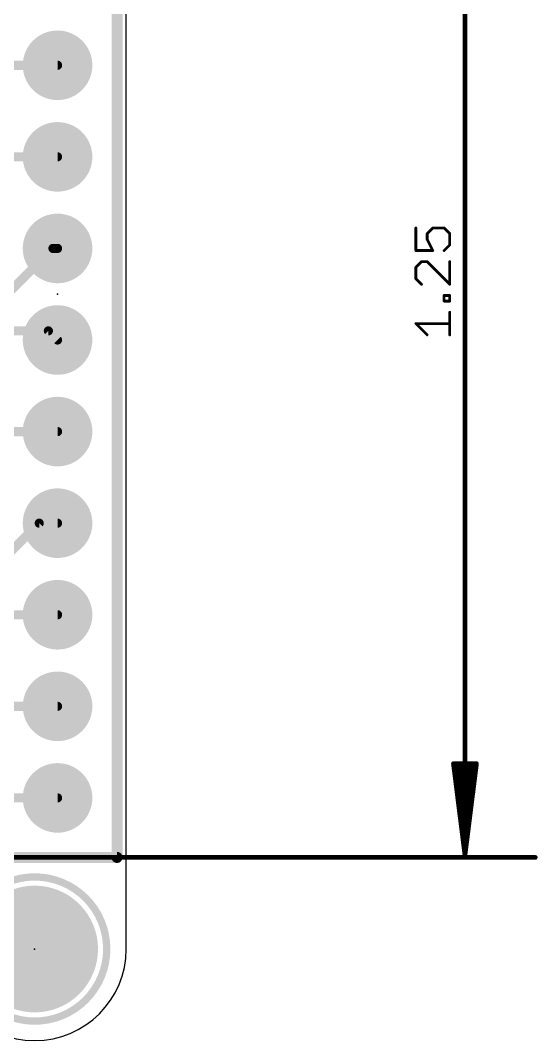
# Model space of a CAD drawing. Extents: x -9.9 to 50.1, y -10.4 to 42.4.
# Drawn here: x 35.8 to 50.15, y -5.08 to 23.22 of the extents above; entities that cross this region are included whole.
import ezdxf

# ---------------------------------------------------------------- set-up
doc = ezdxf.new("R2010")
doc.units = 0
for name, color, linetype in [('1', 12, 'CONTINUOUS'), ('16', 5, 'CONTINUOUS'), ('17', 110, 'CONTINUOUS'), ('20', 53, 'CONTINUOUS'), ('21', 40, 'CONTINUOUS'), ('23', 53, 'CONTINUOUS'), ('47', 253, 'CONTINUOUS'), ('51', 253, 'CONTINUOUS')]:
    doc.layers.add(name, color=color, linetype=linetype)

# ---------------------------------------------------------------- blocks, each defined once
blk = doc.blocks.new('RECT')
blk.add_solid([(-0.5, -0.5), (0.5, -0.5), (-0.5, 0.5), (0.5, 0.5)])
blk = doc.blocks.new('ROUNDP')
at = {"const_width": 0.5}
blk.add_lwpolyline([(0, -0.25, 1), (0, 0.25, 1), (0, -0.25)], format="xyb", dxfattribs=at)

msp = doc.modelspace()

# ---------------------------------------------------------------- linework, layer by layer
at = {"layer": '1'}
for points, const_width in [([(38.481, 31.75), (38.481, 0)], 0.3048), ([(34.798, 21.971), (36.83, 21.971)], 0.254), ([(32.512, 14.605), (36.576, 14.605)], 0.254), ([(36.576, 14.605), (36.83, 14.351)], 0.254), ([(34.163, 11.811), (36.83, 11.811)], 0.254), ([(33.87, 6.731), (36.83, 6.731)], 0.254), ([(38.481, 0), (-5.08, 0)], 0.3048)]:
    msp.add_lwpolyline(points, dxfattribs=dict(at, const_width=const_width))
for points, const_width in [([(36.83, 21.9075, 1), (36.83, 22.0345)], 0.127), ([(36.6209, 14.6499, 1), (36.5311, 14.5601)], 0.127), ([(36.576, 14.5415, 1), (36.576, 14.6685)], 0.127), ([(36.7851, 14.3061, 1), (36.8749, 14.3959)], 0.127), ([(36.83, 11.7475, 1), (36.83, 11.8745)], 0.127), ([(36.83, 6.6675, 1), (36.83, 6.7945)], 0.127), ([(38.4048, 0, 1), (38.5572, 0)], 0.1524), ([(38.481, -0.0762, 1), (38.481, 0.0762)], 0.1524)]:
    msp.add_lwpolyline(points, format="xyb", dxfattribs=dict(at, const_width=const_width))
at = {"layer": '16'}
for points, const_width in [([(38.481, 31.75), (38.481, 0)], 0.3048), ([(33.401, 19.431), (36.83, 19.431)], 0.254), ([(36.703, 16.891), (32.004, 12.192)], 0.254), ([(36.703, 16.891), (36.83, 16.891)], 0.254), ([(34.29, 11.811), (36.83, 11.811)], 0.254), ([(35.052, 8.001), (36.322, 9.271)], 0.254), ([(36.322, 9.271), (36.83, 9.271)], 0.254), ([(26.543, 4.191), (36.83, 4.191)], 0.254), ([(24.003, 1.651), (36.83, 1.651)], 0.254), ([(38.481, 0), (-5.08, 0)], 0.3048)]:
    msp.add_lwpolyline(points, dxfattribs=dict(at, const_width=const_width))
for points, const_width in [([(36.83, 19.3675, 1), (36.83, 19.4945)], 0.127), ([(36.703, 16.9545, 1), (36.703, 16.8275)], 0.127), ([(36.7479, 16.8461, 1), (36.6581, 16.9359)], 0.127), ([(36.83, 16.8275, 1), (36.83, 16.9545)], 0.127), ([(36.83, 11.7475, 1), (36.83, 11.8745)], 0.127), ([(36.322, 9.3345, 1), (36.322, 9.2075)], 0.127), ([(36.3669, 9.2261, 1), (36.2771, 9.3159)], 0.127), ([(36.83, 9.2075, 1), (36.83, 9.3345)], 0.127), ([(36.83, 4.1275, 1), (36.83, 4.2545)], 0.127), ([(36.83, 1.5875, 1), (36.83, 1.7145)], 0.127), ([(38.4048, 0, 1), (38.5572, 0)], 0.1524), ([(38.481, -0.0762, 1), (38.481, 0.0762)], 0.1524)]:
    msp.add_lwpolyline(points, format="xyb", dxfattribs=dict(at, const_width=const_width))
at = {"layer": '20'}
msp.add_line((38.735, -2.54), (38.735, 34.29), dxfattribs=at)
for start, end in [(180, 270), (270, 0)]:
    msp.add_arc((36.195, -2.54), 2.54, start, end, dxfattribs=at)
at = {"layer": '21', "const_width": 0.2032}
msp.add_lwpolyline([(36.195, -4.54, 1), (36.195, -0.54, 1), (36.195, -4.54)], format="xyb", dxfattribs=at)
at = {"layer": '23'}
for p in [(36.83, 15.621), (36.195, -2.54)]:
    msp.add_point(p, dxfattribs=at)
at = {"layer": '47'}
for points, const_width in [([(48.133, 0.065), (48.133, 31.685)], 0.13), ([(46.7703, 17.4598), (46.7703, 16.8327)], 0.0762), ([(47.0838, 17.303), (47.2406, 17.4598)], 0.0762), ([(47.0838, 17.1462), (47.0838, 17.303)], 0.0762), ([(47.2406, 17.4598), (47.5541, 17.4598)], 0.0762), ([(47.5541, 17.4598), (47.7109, 17.303)], 0.0762), ([(47.7109, 17.303), (47.7109, 16.9895)], 0.0762), ([(47.2406, 16.8327), (47.0838, 17.1462)], 0.0762), ([(47.7109, 16.9895), (47.5541, 16.8327)], 0.0762), ([(46.7703, 16.8327), (47.2406, 16.8327)], 0.0762), ([(46.9271, 16.5242), (46.7703, 16.3675)], 0.0762), ([(47.0838, 16.5242), (46.9271, 16.5242)], 0.0762), ([(47.7109, 15.8972), (47.0838, 16.5242)], 0.0762), ([(47.7109, 16.5242), (47.7109, 15.8972)], 0.0762), ([(46.7703, 16.3675), (46.7703, 16.0539)], 0.0762), ([(46.7703, 16.0539), (46.9271, 15.8972)], 0.0762), ([(47.5541, 15.4294), (47.5541, 15.5862)], 0.0762), ([(47.5541, 15.5862), (47.7109, 15.5862)], 0.0762), ([(47.7109, 15.5862), (47.7109, 15.4294)], 0.0762), ([(47.7109, 15.4294), (47.5541, 15.4294)], 0.0762), ([(47.7109, 14.4939), (47.7109, 15.121)], 0.0762), ([(47.0838, 14.4939), (46.7703, 14.8074)], 0.0762), ([(46.7703, 14.8074), (47.7109, 14.8074)], 0.0762), ([(48.133, 0.065), (47.8138, 2.6)], 0.13), ([(47.8138, 2.6), (48.4522, 2.6)], 0.13), ([(48.133, 0.065), (47.873, 2.6)], 0.13), ([(48.133, 0.065), (48.003, 2.6)], 0.13), ([(48.4522, 2.6), (48.133, 0.065)], 0.13), ([(48.263, 2.6), (48.133, 0.065)], 0.13), ([(48.393, 2.6), (48.133, 0.065)], 0.13), ([(20.447, 0), (50.083, 0)], 0.13)]:
    msp.add_lwpolyline(points, dxfattribs=dict(at, const_width=const_width))
for points, const_width in [([(46.7893, 17.4598, 1), (46.7512, 17.4598)], 0.0381), ([(47.1029, 17.303, 1), (47.0648, 17.303)], 0.0381), ([(47.0704, 17.3165, 1), (47.0973, 17.2895)], 0.0381), ([(47.2406, 17.4788, 1), (47.2406, 17.4407)], 0.0381), ([(47.2541, 17.4463, 1), (47.2271, 17.4732)], 0.0381), ([(47.5676, 17.4732, 1), (47.5407, 17.4463)], 0.0381), ([(47.5541, 17.4407, 1), (47.5541, 17.4788)], 0.0381), ([(47.73, 17.303, 1), (47.6919, 17.303)], 0.0381), ([(47.6974, 17.2895, 1), (47.7244, 17.3165)], 0.0381), ([(47.1009, 17.1547, 1), (47.0668, 17.1377)], 0.0381), ([(47.0648, 17.1462, 1), (47.1029, 17.1462)], 0.0381), ([(47.6919, 16.9895, 1), (47.73, 16.9895)], 0.0381), ([(47.7244, 16.976, 1), (47.6974, 17.0029)], 0.0381), ([(46.7512, 16.8327, 1), (46.7893, 16.8327)], 0.0381), ([(46.7703, 16.8517, 1), (46.7703, 16.8136)], 0.0381), ([(47.2236, 16.8242, 1), (47.2576, 16.8412)], 0.0381), ([(47.2406, 16.8136, 1), (47.2406, 16.8517)], 0.0381), ([(47.5407, 16.8462, 1), (47.5676, 16.8192)], 0.0381), ([(46.9271, 16.5433, 1), (46.9271, 16.5052)], 0.0381), ([(46.9405, 16.5108, 1), (46.9136, 16.5377)], 0.0381), ([(47.0973, 16.5377, 1), (47.0704, 16.5108)], 0.0381), ([(47.0838, 16.5052, 1), (47.0838, 16.5433)], 0.0381), ([(47.73, 16.5242, 1), (47.6919, 16.5242)], 0.0381), ([(46.7893, 16.3675, 1), (46.7512, 16.3675)], 0.0381), ([(46.7568, 16.3809, 1), (46.7838, 16.354)], 0.0381), ([(46.7512, 16.0539, 1), (46.7893, 16.0539)], 0.0381), ([(46.7838, 16.0674, 1), (46.7568, 16.0405)], 0.0381), ([(46.9136, 15.8837, 1), (46.9405, 15.9106)], 0.0381), ([(47.6919, 15.8972, 1), (47.73, 15.8972)], 0.0381), ([(47.6974, 15.8837, 1), (47.7244, 15.9106)], 0.0381), ([(47.5732, 15.5862, 1), (47.5351, 15.5862)], 0.0381), ([(47.5541, 15.6052, 1), (47.5541, 15.5671)], 0.0381), ([(47.73, 15.5862, 1), (47.6919, 15.5862)], 0.0381), ([(47.7109, 15.5671, 1), (47.7109, 15.6052)], 0.0381), ([(47.5541, 15.4485, 1), (47.5541, 15.4104)], 0.0381), ([(47.5351, 15.4294, 1), (47.5732, 15.4294)], 0.0381), ([(47.6919, 15.4294, 1), (47.73, 15.4294)], 0.0381), ([(47.7109, 15.4104, 1), (47.7109, 15.4485)], 0.0381), ([(47.73, 15.121, 1), (47.6919, 15.121)], 0.0381), ([(46.7838, 14.8209, 1), (46.7568, 14.794)], 0.0381), ([(46.7703, 14.8265, 1), (46.7703, 14.7884)], 0.0381), ([(47.7109, 14.7884, 1), (47.7109, 14.8265)], 0.0381), ([(47.0704, 14.4804, 1), (47.0973, 14.5074)], 0.0381), ([(47.6919, 14.4939, 1), (47.73, 14.4939)], 0.0381), ([(47.846, 2.6041, 1), (47.7815, 2.5959)], 0.065), ([(47.8138, 2.6325, 1), (47.8138, 2.5675)], 0.065), ([(47.9053, 2.6033, 1), (47.8407, 2.5967)], 0.065), ([(48.0355, 2.6017, 1), (47.9705, 2.5983)], 0.065), ([(48.2955, 2.5983, 1), (48.2305, 2.6017)], 0.065), ([(48.4253, 2.5967, 1), (48.3607, 2.6033)], 0.065), ([(48.4845, 2.5959, 1), (48.42, 2.6041)], 0.065), ([(48.4522, 2.5675, 1), (48.4522, 2.6325)], 0.065), ([(48.1008, 0.0691, 1), (48.1652, 0.0609)], 0.065), ([(48.1007, 0.0683, 1), (48.1653, 0.0617)], 0.065), ([(48.1005, 0.0633, 1), (48.1655, 0.0667)], 0.065), ([(48.1005, 0.0667, 1), (48.1655, 0.0633)], 0.065), ([(48.1005, 0.065, 1), (48.1655, 0.065)], 0.065), ([(48.1007, 0.0617, 1), (48.1653, 0.0683)], 0.065), ([(48.1008, 0.0609, 1), (48.1652, 0.0691)], 0.065), ([(50.083, -0.0325, 1), (50.083, 0.0325)], 0.065)]:
    msp.add_lwpolyline(points, format="xyb", dxfattribs=dict(at, const_width=const_width))

# ---------------------------------------------------------------- block references
at = {"layer": '17'}
for p, xscale, yscale in [((36.83, 21.971), 1.9304, 1.9304), ((36.83, 21.971), 1.9304, 1.9304), ((36.83, 19.431), 1.9304, 1.9304), ((36.83, 19.431), 1.9304, 1.9304), ((36.83, 16.891), 1.9304, 1.9304), ((36.83, 16.891), 1.9304, 1.9304), ((36.83, 14.351), 1.9304, 1.9304), ((36.83, 14.351), 1.9304, 1.9304), ((36.83, 11.811), 1.9304, 1.9304), ((36.83, 11.811), 1.9304, 1.9304), ((36.83, 9.271), 1.9304, 1.9304), ((36.83, 9.271), 1.9304, 1.9304), ((36.83, 6.731), 1.9304, 1.9304), ((36.83, 6.731), 1.9304, 1.9304), ((36.83, 4.191), 1.9304, 1.9304), ((36.83, 4.191), 1.9304, 1.9304), ((36.83, 1.651), 1.9304, 1.9304), ((36.83, 1.651), 1.9304, 1.9304), ((36.195, -2.54), 3.516, 3.516), ((36.195, -2.54), 3.516, 3.516)]:
    msp.add_blockref('ROUNDP', p, dxfattribs=dict(at, xscale=xscale, yscale=yscale))
at = {"layer": '51', "xscale": 0.508, "yscale": 0.508, "rotation": 270}
for p in [(36.83, 21.971), (36.83, 19.431), (36.83, 16.891), (36.83, 14.351), (36.83, 11.811), (36.83, 9.271), (36.83, 6.731), (36.83, 4.191), (36.83, 1.651)]:
    msp.add_blockref('RECT', p, dxfattribs=at)

doc.saveas('drawing.dxf')
